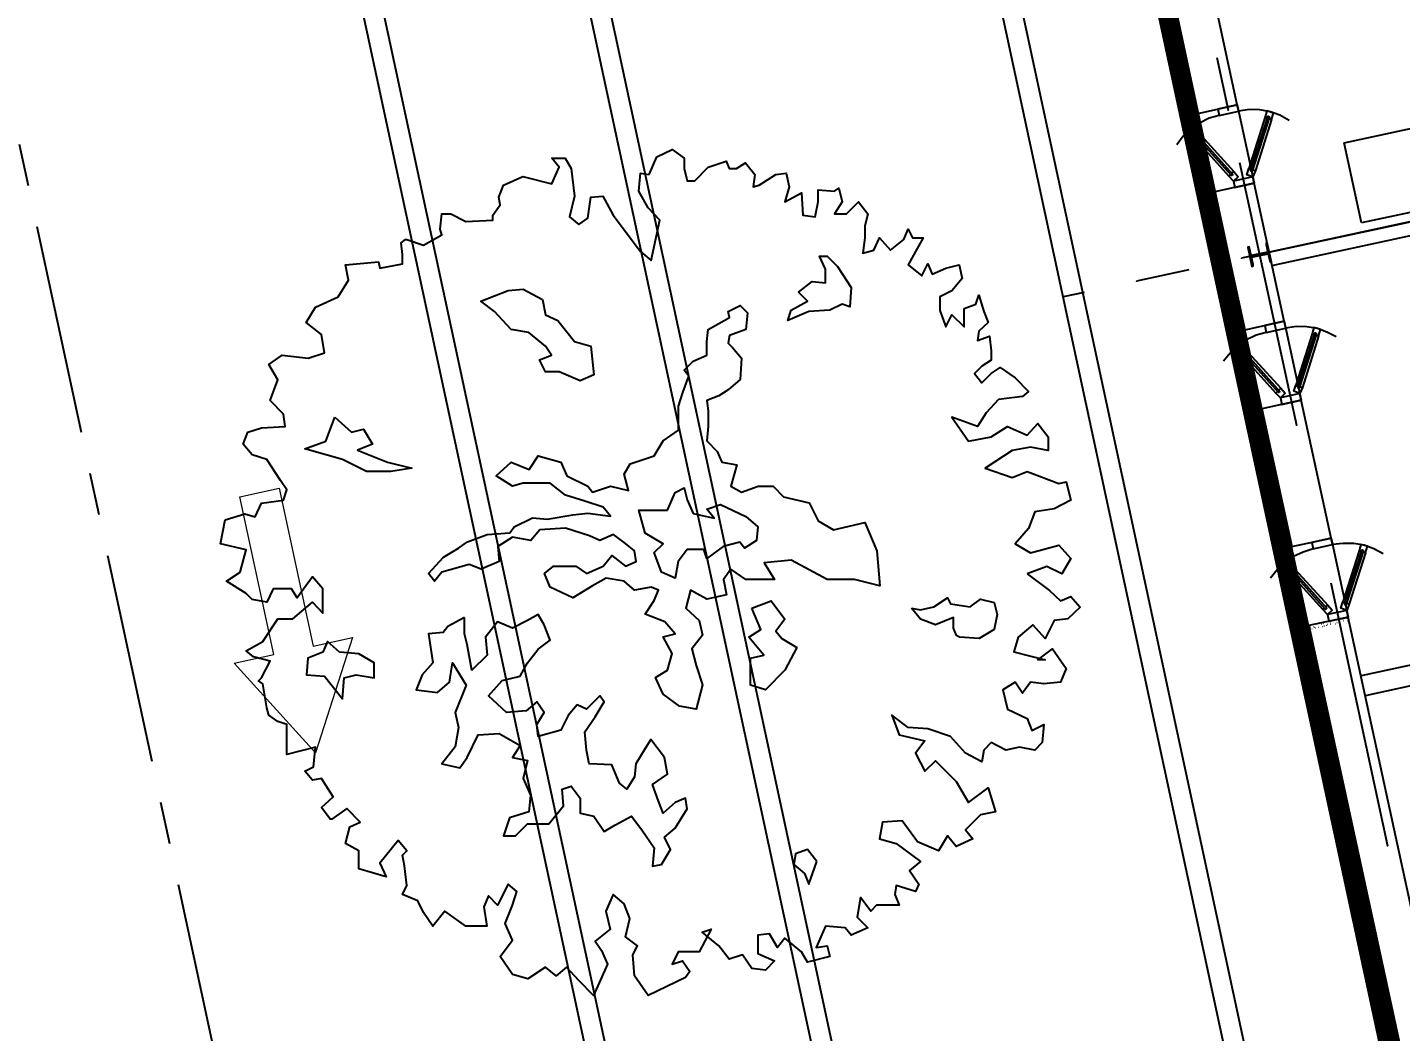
# Model space of a CAD drawing. Header units: inches. Extents: x -48022 to 80112, y -8164 to 5118.
# Drawn here: x 63369.5 to 63777.7, y 651.1 to 949.5 of the extents above; entities that cross this region are included whole.
import ezdxf
from ezdxf.xclip import XClip

# ---------------------------------------------------------------- set-up
doc = ezdxf.new("R2010")
doc.units = ezdxf.units.IN
doc.header["$LTSCALE"] = 10
doc.header["$XCLIPFRAME"] = 0
doc.header["$PDMODE"] = 32
doc.linetypes.add('Amconstr', pattern=[9999, 9999, 0])
doc.linetypes.add('CENTER', pattern=[2, 1.25, -0.25, 0.25, -0.25])
doc.layers.add('1_CAR', color=1, linetype='Continuous', lineweight=0)
for name, color, linetype in [('1_DIM', 1, 'Continuous'), ('A-WALL-BLWK', 33, 'Continuous'), ('FURN', 6, 'Continuous'), ('Plot Boundary', 1, 'Continuous'), ('ROAD CL', 251, 'CENTER'), ('roads & footpath', 161, 'Continuous'), ('trees', 109, 'Continuous'), ('WALL', 4, 'Continuous')]:
    doc.layers.add(name, color=color, linetype=linetype)
doc.styles.get("Standard").update_dxf_attribs({"font": 'sanss___.ttf'})
doc.dimstyles.new('STANDARD_WS', dxfattribs={"dimscale": 180, "dimtxt": 0.18, "dimasz": 0.0625, "dimexe": 0.1875, "dimexo": 0.0625, "dimgap": 0.09375, "dimtad": 0, "dimdec": 0, "dimzin": 3, "dimdsep": 46, "dimlunit": 4, "dimtxsty": 'Standard', "dimblk": 'DOT', "dimcen": 0.09375, "dimadec": 3, "dimazin": 0, "dimtfac": 1, "dimtdec": 0, "dimtofl": 0, "dimtmove": 1, "dimatfit": 3, "dimldrblk": 'CLOSED', "dimfxl": 0, "dimfrac": 2, "dimtolj": 1, "dimtzin": 3, "dimarcsym": 0})

# ---------------------------------------------------------------- blocks, each defined once
blk = doc.blocks.new('Arpls006')
at = {"color": 0, "linetype": 'ByBlock'}
for points in [[(-0.0029, 0.4648), (0.006, 0.4861), (0.0241, 0.4949), (0.0386, 0.4845), (0.0386, 0.4721), (0.0423, 0.4576), (0.0511, 0.4576), (0.0671, 0.4737), (0.0884, 0.4809), (0.092, 0.4721), (0.1008, 0.4721), (0.1117, 0.4788), (0.1226, 0.4648), (0.1205, 0.4503), (0.1278, 0.4524), (0.1475, 0.4648), (0.1599, 0.4664), (0.1636, 0.4503), (0.1584, 0.4327), (0.1781, 0.4431), (0.1797, 0.4166), (0.1942, 0.4145), (0.1978, 0.4327), (0.1978, 0.4467), (0.2175, 0.4451), (0.2227, 0.4488), (0.2263, 0.4327), (0.2175, 0.4182), (0.2315, 0.4182), (0.246, 0.4327), (0.2569, 0.4182), (0.2533, 0.4036), (0.2533, 0.3896), (0.2512, 0.3715), (0.2642, 0.3751), (0.2709, 0.3896), (0.2839, 0.3751), (0.2999, 0.3876), (0.3051, 0.4), (0.3103, 0.3896), (0.3228, 0.3896), (0.3139, 0.3735), (0.3051, 0.3575), (0.3212, 0.3445), (0.3285, 0.359), (0.3336, 0.3466), (0.3497, 0.3538), (0.3658, 0.3575), (0.3694, 0.3414), (0.357, 0.3269), (0.3425, 0.3196), (0.3425, 0.3035), (0.3497, 0.2838), (0.357, 0.2983), (0.3715, 0.2838), (0.3715, 0.3056), (0.3855, 0.3108), (0.3891, 0.3217), (0.3948, 0.302), (0.4, 0.289), (0.3891, 0.2786), (0.3876, 0.2677), (0.4016, 0.2729), (0.4036, 0.2553), (0.4036, 0.2444), (0.3927, 0.2371), (0.3839, 0.2283), (0.3927, 0.2174), (0.4036, 0.2283), (0.4145, 0.2356), (0.4322, 0.2231), (0.4482, 0.207), (0.441, 0.2013), (0.4124, 0.1977), (0.3979, 0.1816), (0.3876, 0.1656), (0.357, 0.1764), (0.3767, 0.1479), (0.4036, 0.1531), (0.4233, 0.1656), (0.4467, 0.1552), (0.4591, 0.1692), (0.4716, 0.1531), (0.4716, 0.137), (0.4503, 0.1407), (0.4285, 0.137), (0.3964, 0.1158), (0.4285, 0.1049), (0.4467, 0.1121), (0.484, 0.0976), (0.4928, 0.0997), (0.4985, 0.0779), (0.4788, 0.0675), (0.4555, 0.0639), (0.4482, 0.0442), (0.4322, 0.026), (0.4503, 0.0151), (0.484, 0.0245), (0.4985, 0.0084), (0.4876, -0.0098), (0.47, -0.0009), (0.4467, -0.0098)], [(0.4467, -0.0098), (0.4731, -0.0295), (0.4861, -0.0419), (0.4985, -0.0367), (0.5094, -0.0492), (0.4949, -0.0632), (0.4788, -0.0653), (0.4679, -0.0865), (0.4534, -0.0705), (0.4358, -0.085), (0.4306, -0.1026), (0.4679, -0.1119), (0.4591, -0.1119), (0.4767, -0.099), (0.4928, -0.1223), (0.4861, -0.1384), (0.4664, -0.1405), (0.4503, -0.1384), (0.441, -0.1514), (0.4322, -0.1384), (0.4176, -0.1477), (0.4233, -0.1706), (0.4467, -0.1815), (0.4519, -0.196), (0.4664, -0.1887), (0.4643, -0.21), (0.4555, -0.2193), (0.4373, -0.2157), (0.4213, -0.2193), (0.4036, -0.21), (0.3948, -0.2193), (0.3927, -0.2333), (0.373, -0.223), (0.3554, -0.2032), (0.3285, -0.1939), (0.3051, -0.1923), (0.2854, -0.1778), (0.2942, -0.2012), (0.3248, -0.2084), (0.3139, -0.223), (0.3248, -0.2442), (0.3373, -0.2318), (0.3622, -0.2567), (0.3767, -0.2816), (0.4, -0.2639), (0.4088, -0.2925), (0.3912, -0.2961), (0.373, -0.3142), (0.3819, -0.3246), (0.3622, -0.334), (0.3518, -0.321), (0.3409, -0.3391), (0.316, -0.3282), (0.2979, -0.3033), (0.2745, -0.3049), (0.2709, -0.3246), (0.2906, -0.3303), (0.3196, -0.3516), (0.3067, -0.3625), (0.3176, -0.3786), (0.3139, -0.3874), (0.2906, -0.3801), (0.289, -0.391), (0.2942, -0.4035), (0.2818, -0.4035), (0.2673, -0.4035), (0.2605, -0.4107), (0.2481, -0.3946), (0.2445, -0.418), (0.2569, -0.4304), (0.2372, -0.4392), (0.2299, -0.4304), (0.2066, -0.4284), (0.1957, -0.4538), (0.2087, -0.4517), (0.2118, -0.4647), (0.1854, -0.4714), (0.1781, -0.459), (0.1584, -0.4429), (0.1496, -0.4538), (0.1402, -0.4377), (0.1262, -0.4392), (0.1262, -0.461), (0.1459, -0.4698), (0.1351, -0.4807), (0.119, -0.4787), (0.1081, -0.4626), (0.092, -0.4678), (0.0796, -0.4517), (0.0599, -0.4356), (0.0708, -0.432), (0.0563, -0.459), (0.0314, -0.459), (0.0241, -0.4735), (0.0365, -0.4698), (0.0454, -0.4823), (0.0402, -0.4896), (-0.0044, -0.5108), (-0.0205, -0.4875), (-0.0226, -0.4626), (-0.0169, -0.4517), (-0.0314, -0.4413), (-0.0262, -0.4195), (-0.0329, -0.4019), (-0.0459, -0.391), (-0.0547, -0.4107), (-0.0495, -0.432), (-0.0671, -0.4465), (-0.0599, -0.4574), (-0.0526, -0.4735), (-0.0692, -0.5108), (-0.0868, -0.4932), (-0.1014, -0.4771), (-0.1138, -0.4875), (-0.1263, -0.4771), (-0.1475, -0.4911), (-0.1657, -0.4859), (-0.1802, -0.4647), (-0.1657, -0.445), (-0.1745, -0.4252), (-0.1657, -0.4035), (-0.1605, -0.3874), (-0.1708, -0.3786), (-0.1833, -0.4035), (-0.1942, -0.3926), (-0.1999, -0.4055), (-0.1962, -0.4284), (-0.2211, -0.4284), (-0.246, -0.4107), (-0.2605, -0.4284), (-0.2714, -0.4123), (-0.2782, -0.3983), (-0.2963, -0.391), (-0.2911, -0.3801), (-0.2942, -0.3568), (-0.2963, -0.3443), (-0.2911, -0.3391), (-0.3015, -0.3267), (-0.3233, -0.3537), (-0.316, -0.3697), (-0.3482, -0.3604), (-0.3482, -0.3391), (-0.3642, -0.3303), (-0.3591, -0.3106), (-0.3466, -0.3049), (-0.3627, -0.2888), (-0.3803, -0.3013), (-0.3824, -0.3013), (-0.3928, -0.2873), (-0.3788, -0.2748), (-0.3928, -0.253), (-0.4036, -0.2551), (-0.4125, -0.2442), (-0.4021, -0.239), (-0.4, -0.2157), (-0.4342, -0.2245), (-0.4342, -0.2069), (-0.4342, -0.1887), (-0.4446, -0.1851), (-0.4555, -0.1778), (-0.4576, -0.169), (-0.4627, -0.1405), (-0.4679, -0.1368), (-0.4643, -0.1332), (-0.4539, -0.1135), (-0.4736, -0.1083), (-0.4825, -0.1011), (-0.4627, -0.0902), (-0.4446, -0.0632), (-0.427, -0.0632), (-0.4036, -0.0435), (-0.3912, -0.0564), (-0.3912, -0.0274), (-0.4036, -0.0134), (-0.4218, -0.0383), (-0.4285, -0.0274), (-0.4503, -0.0274), (-0.4576, -0.0435), (-0.4752, -0.0404), (-0.4825, -0.0331), (-0.5058, -0.0186), (-0.4897, -0.0077), (-0.4825, 0.0188), (-0.513, 0.026), (-0.5073, 0.0546), (-0.484, 0.0618), (-0.4716, 0.0582), (-0.4643, 0.0743), (-0.4379, 0.0779), (-0.4342, 0.0903), (-0.4415, 0.1012), (-0.4576, 0.1261), (-0.4752, 0.1318), (-0.4861, 0.1443), (-0.4804, 0.1588), (-0.4643, 0.164), (-0.4358, 0.1656), (-0.4379, 0.1801), (-0.4539, 0.1962), (-0.4446, 0.2211), (-0.4555, 0.2392), (-0.4394, 0.2501), (-0.4088, 0.2465), (-0.3891, 0.2532), (-0.3928, 0.275), (-0.4109, 0.289), (-0.4, 0.3072), (-0.3731, 0.3196), (-0.3606, 0.3393), (-0.3642, 0.3575), (-0.3248, 0.3611), (-0.3233, 0.3538), (-0.2963, 0.359), (-0.2963, 0.3699), (-0.2979, 0.3839), (-0.2927, 0.3876), (-0.2911, 0.3876), (-0.2714, 0.3808), (-0.2497, 0.3933), (-0.2517, 0.4), (-0.2497, 0.4182), (-0.2388, 0.4182), (-0.2211, 0.4093), (-0.189, 0.4109), (-0.189, 0.4166), (-0.1802, 0.429), (-0.1817, 0.4379), (-0.1765, 0.4524), (-0.1532, 0.4628), (-0.119, 0.4539), (-0.1102, 0.4737), (-0.119, 0.4845), (-0.1029, 0.4845), (-0.0957, 0.4721), (-0.092, 0.4394), (-0.0977, 0.4145), (-0.0868, 0.4057), (-0.076, 0.413), (-0.0723, 0.4379), (-0.0583, 0.4394), (-0.0459, 0.4166), (-0.0132, 0.3735), (-0.0008, 0.3627), (0.0096, 0.4109), (-0.0044, 0.4254), (-0.0153, 0.4451), (-0.0132, 0.4664), (-0.0029, 0.4648)]]:
    blk.add_lwpolyline(points, dxfattribs=at)
for points in [[(0.1745, 0.3251), (0.1907, 0.3379), (0.2068, 0.3361), (0.2068, 0.3523), (0.1995, 0.3681), (0.2087, 0.3681), (0.2211, 0.3556), (0.2373, 0.3306), (0.2355, 0.3075), (0.2263, 0.3108), (0.212, 0.3038), (0.187, 0.302), (0.162, 0.2913), (0.1657, 0.3038), (0.1852, 0.3145)], [(-0.1709, 0.327), (-0.153, 0.3288), (-0.1298, 0.3163), (-0.1262, 0.2983), (-0.1118, 0.2913), (-0.092, 0.2663), (-0.0725, 0.2608), (-0.0689, 0.2267), (-0.085, 0.2197), (-0.11, 0.2304), (-0.1262, 0.2304), (-0.1335, 0.2447), (-0.1192, 0.2502), (-0.1262, 0.2608), (-0.146, 0.277), (-0.1673, 0.2806), (-0.1871, 0.302), (-0.2032, 0.3145)], [(-0.3769, 0.1767), (-0.3571, 0.1587), (-0.3428, 0.1624), (-0.3321, 0.1444), (-0.3501, 0.1374), (-0.3141, 0.1231), (-0.2855, 0.1158), (-0.3105, 0.1121), (-0.3391, 0.1121), (-0.3678, 0.1264), (-0.4125, 0.1389), (-0.3876, 0.1481)], [(0.3089, -0.0507), (0.3196, -0.0525), (0.3357, -0.0491), (0.3518, -0.0382), (0.3555, -0.0455), (0.3787, -0.0491), (0.3911, -0.04), (0.4073, -0.0436), (0.4109, -0.058), (0.4073, -0.076), (0.3893, -0.0866), (0.3662, -0.0848), (0.3625, -0.083), (0.3589, -0.0741), (0.3589, -0.0616), (0.3375, -0.0705), (0.3196, -0.0635)], [(-0.3714, -0.1028), (-0.3857, -0.0903), (-0.3912, -0.1028), (-0.4089, -0.1098), (-0.4107, -0.1296), (-0.3894, -0.1314), (-0.3678, -0.1582), (-0.3659, -0.1333), (-0.3516, -0.1296), (-0.3303, -0.1333), (-0.3303, -0.1153), (-0.3483, -0.1046)], [(0.1962, -0.3515), (0.1852, -0.3372), (0.1709, -0.3426), (0.1691, -0.3551), (0.1818, -0.3658), (0.187, -0.3786)]]:
    blk.add_lwpolyline(points, close=True, dxfattribs=at)
at = {"layer": 'trees', "color": 32, "linetype": 'ByBlock'}
for points in [[(-0.2657, -0.0092), (-0.2477, 0.0103), (-0.2297, 0.021), (-0.2191, 0.0283), (-0.1959, 0.0371), (-0.1688, 0.0389), (-0.1636, 0.0463), (-0.142, 0.0569), (-0.1243, 0.0551), (-0.0939, 0.0606), (-0.0759, 0.0624), (-0.0491, 0.0588), (-0.0579, 0.0694), (-0.0795, 0.0767), (-0.1027, 0.0838), (-0.1207, 0.0981), (-0.153, 0.0981), (-0.1655, 0.0944), (-0.185, 0.1069), (-0.1673, 0.1231), (-0.1457, 0.1142), (-0.135, 0.1304), (-0.1082, 0.1231), (-0.1009, 0.1069), (-0.0759, 0.0944), (-0.0704, 0.0874), (-0.0491, 0.0944), (-0.0275, 0.0892), (-0.0329, 0.1087), (-0.0256, 0.1212), (0.003, 0.1304), (0.0137, 0.1484), (0.0317, 0.1609), (0.0317, 0.1895), (0.0368, 0.2057), (0.0441, 0.2252), (0.0387, 0.2325), (0.0493, 0.2432), (0.0655, 0.2502), (0.0655, 0.2663), (0.0673, 0.2806), (0.0923, 0.295), (0.0908, 0.3023), (0.1051, 0.3093), (0.1139, 0.3005), (0.1121, 0.2806), (0.0923, 0.2736), (0.0908, 0.2645), (0.0959, 0.2593), (0.1066, 0.2468), (0.1051, 0.2215), (0.0908, 0.209), (0.0798, 0.202), (0.0655, 0.1965), (0.0673, 0.184), (0.0673, 0.166), (0.0655, 0.1484), (0.078, 0.1356), (0.0834, 0.1231), (0.1014, 0.1197), (0.0941, 0.0944), (0.1066, 0.0874), (0.1264, 0.0944), (0.1444, 0.0944), (0.1569, 0.0819), (0.1873, 0.0749), (0.198, 0.0533), (0.216, 0.0426), (0.2534, 0.0514), (0.2678, 0.0176), (0.2714, -0.0238), (0.241, -0.0165), (0.2087, -0.0165), (0.1657, 0.0066), (0.1337, 0.0033), (0.1462, -0.0165), (0.1121, -0.0165), (0.0941, -0.004), (0.0853, -0.0165), (0.0889, -0.0345), (0.0655, -0.0397), (0.046, -0.029), (0.0405, -0.0507), (0.0566, -0.065), (0.0603, -0.0827), (0.0478, -0.0988), (0.053, -0.1186), (0.0603, -0.1418), (0.053, -0.1704), (0.0332, -0.1671), (0.0137, -0.1528), (0.0045, -0.1329), (0.0189, -0.1241), (0.0243, -0.1043), (0.0137, -0.0845), (0.028, -0.0811), (0.0155, -0.0668), (-0.008, -0.0577), (0.003, -0.0415), (0.0082, -0.029), (-0.0006, -0.0254), (-0.0204, -0.029), (-0.0329, -0.0184), (-0.0543, -0.0147), (-0.0704, -0.0238), (-0.0939, -0.0382), (-0.1207, -0.0254), (-0.1277, -0.0092), (-0.117, -0.0004), (-0.0902, -0.0004), (-0.0777, -0.0092), (-0.0579, -0.0004), (-0.0473, 0.0121), (-0.0311, -0.0004), (-0.0186, 0.0051), (-0.0204, 0.0176), (-0.0311, 0.0265), (-0.0454, 0.0371), (-0.0616, 0.0301), (-0.0741, 0.0353), (-0.1027, 0.0444), (-0.1332, 0.0426), (-0.1438, 0.0301), (-0.1655, 0.0338), (-0.1831, 0.0228), (-0.1816, 0.0051), (-0.2029, -0.004), (-0.2173, 0.0015), (-0.2495, -0.0077), (-0.2584, -0.0184)], [(0.0189, 0.0658), (0.0277, 0.0871), (0.0387, 0.0926), (0.042, 0.0783), (0.0493, 0.0621), (0.0743, 0.0566), (0.0655, 0.0673), (0.0816, 0.0728), (0.1118, 0.0585), (0.1261, 0.046), (0.1246, 0.0298), (0.1103, 0.021), (0.1048, 0.028), (0.085, 0.0228), (0.0655, 0.0085), (0.0618, 0.0191), (0.042, 0.0191), (0.0313, 0.0048), (0.0277, -0.015), (0.0115, -0.0077), (0.0027, 0.0155), (0.0134, 0.0261), (-0.008, 0.0386), (-0.0153, 0.0658)], [(0.1191, -0.0507), (0.1422, -0.0418), (0.1584, -0.0635), (0.1477, -0.0778), (0.1547, -0.0866), (0.1727, -0.0973), (0.1584, -0.1241), (0.1352, -0.1476), (0.1173, -0.1421), (0.1173, -0.1098), (0.1334, -0.1064), (0.1154, -0.0848), (0.1298, -0.076)], [(-0.2227, -0.0616), (-0.2425, -0.0723), (-0.248, -0.0793), (-0.2657, -0.0811), (-0.2605, -0.1153), (-0.273, -0.1296), (-0.28, -0.1476), (-0.255, -0.1509), (-0.2407, -0.1384), (-0.2371, -0.1153), (-0.2209, -0.1421), (-0.2337, -0.1744), (-0.23, -0.1924), (-0.2337, -0.2155), (-0.2495, -0.2354), (-0.2282, -0.2405), (-0.2194, -0.228), (-0.2066, -0.2012), (-0.1816, -0.1994), (-0.1566, -0.2137), (-0.1655, -0.228), (-0.1478, -0.2317), (-0.153, -0.253), (-0.1441, -0.2728), (-0.146, -0.2927), (-0.1691, -0.2997), (-0.1764, -0.3213), (-0.1621, -0.3213), (-0.1478, -0.307), (-0.1225, -0.307), (-0.1048, -0.2853), (-0.1064, -0.2655), (-0.0957, -0.2622), (-0.085, -0.2765), (-0.085, -0.2942), (-0.0689, -0.2978), (-0.0564, -0.3158), (-0.0439, -0.3085), (-0.0241, -0.2978), (-0.0116, -0.314), (0.0027, -0.3356), (0.0009, -0.357), (0.0115, -0.3551), (0.0225, -0.3372), (0.0152, -0.3228), (0.0277, -0.3122), (0.042, -0.289), (0.0402, -0.2765), (0.0277, -0.2817), (0.0134, -0.2942), (0.0082, -0.2799), (0.0009, -0.2603), (0.0189, -0.2479), (0.0152, -0.228), (-0.0009, -0.2067), (-0.008, -0.2174), (-0.0189, -0.2354), (-0.0204, -0.2512), (-0.0296, -0.2655), (-0.0384, -0.2585), (-0.0476, -0.2369), (-0.0744, -0.2354), (-0.0777, -0.2192), (-0.0795, -0.1976), (-0.0671, -0.1796), (-0.0564, -0.1619), (-0.0619, -0.1546), (-0.0777, -0.1707), (-0.0887, -0.1653), (-0.0994, -0.1781), (-0.1082, -0.1957), (-0.135, -0.203), (-0.1368, -0.1887), (-0.128, -0.1744), (-0.1368, -0.1619), (-0.1493, -0.1726), (-0.1728, -0.1744), (-0.1941, -0.1546), (-0.178, -0.1366), (-0.1566, -0.1314), (-0.1478, -0.1153), (-0.135, -0.0991), (-0.1207, -0.0885), (-0.128, -0.0705), (-0.135, -0.058), (-0.1478, -0.065), (-0.1655, -0.0741), (-0.1834, -0.0668), (-0.1978, -0.0848), (-0.1959, -0.1064), (-0.2139, -0.1241), (-0.2194, -0.0936), (-0.2227, -0.0811)]]:
    blk.add_lwpolyline(points, close=True, dxfattribs=at)
blk = doc.blocks.new('pdf plan')
at = {"color": 250, "linetype": 'Continuous', "lineweight": -2}
for points in [[(380.464, 360.455), (380.464, 344.891), (380.464, 344.891)], [(373.252, 349.291), (372.839, 348.828), (372.525, 348.332), (372.293, 347.753), (372.144, 347.157), (372.111, 346.545)], [(386.071, 349.291), (385.69, 348.828), (385.376, 348.332), (385.145, 347.753), (384.996, 347.157), (384.963, 346.545)], [(398.922, 349.291), (398.525, 348.828), (398.211, 348.332), (397.98, 347.753), (397.847, 347.157), (397.781, 346.545)], [(372.889, 348.183), (372.971, 348.299), (372.64, 348.497), (372.425, 348.15), (372.756, 347.968), (372.839, 348.084)], [(385.74, 348.183), (385.806, 348.299), (385.459, 348.497), (385.277, 348.15), (385.608, 347.968), (385.674, 348.084)], [(398.575, 348.183), (398.658, 348.299), (398.31, 348.497), (398.128, 348.15), (398.459, 347.968), (398.525, 348.084)], [(372.756, 347.968), (375.469, 346.413), (375.469, 346.413)], [(372.971, 348.299), (375.667, 346.76), (375.667, 346.76)], [(385.608, 347.968), (388.304, 346.413), (388.304, 346.413)], [(385.806, 348.299), (388.519, 346.76), (388.519, 346.76)], [(398.459, 347.968), (401.155, 346.413), (401.155, 346.413)], [(398.658, 348.299), (401.337, 346.76), (401.337, 346.76)], [(371.731, 346.545), (376.379, 346.545), (376.379, 346.545)], [(375.601, 346.628), (375.667, 346.76), (375.998, 346.545), (375.816, 346.231), (375.469, 346.413), (375.535, 346.545)], [(384.549, 346.545), (389.23, 346.545), (389.23, 346.545)], [(388.436, 346.628), (388.519, 346.76), (388.833, 346.545), (388.635, 346.231), (388.304, 346.413), (388.386, 346.545)], [(397.401, 346.545), (402.081, 346.545), (402.081, 346.545)], [(401.271, 346.628), (401.337, 346.76), (401.685, 346.545), (401.486, 346.231), (401.155, 346.413), (401.221, 346.545)], [(368.803, 345.967), (371.913, 345.967), (371.913, 345.967)], [(372.111, 345.388), (372.144, 344.792), (372.293, 344.18), (372.525, 343.618), (372.839, 343.089), (373.252, 342.625)], [(372.756, 343.965), (375.469, 345.536), (375.469, 345.536)], [(375.022, 345.967), (390.586, 345.967), (390.586, 345.967)], [(375.535, 345.404), (375.469, 345.536), (375.816, 345.718), (375.998, 345.388), (375.667, 345.189), (375.601, 345.321)], [(384.963, 345.388), (384.996, 344.792), (385.145, 344.18), (385.376, 343.618), (385.69, 343.089), (386.071, 342.625)], [(385.608, 343.965), (388.304, 345.536), (388.304, 345.536)], [(388.386, 345.404), (388.304, 345.536), (388.635, 345.718), (388.833, 345.388), (388.519, 345.189), (388.436, 345.321)], [(397.781, 345.388), (397.847, 344.792), (397.98, 344.18), (398.211, 343.618), (398.525, 343.089), (398.922, 342.625)], [(398.459, 343.965), (401.155, 345.536), (401.155, 345.536)], [(399.931, 345.967), (415.512, 345.967), (415.512, 345.967)], [(401.221, 345.404), (401.155, 345.536), (401.486, 345.718), (401.685, 345.388), (401.337, 345.189), (401.271, 345.321)], [(372.971, 343.651), (375.667, 345.189), (375.667, 345.189)], [(385.806, 343.651), (388.519, 345.189), (388.519, 345.189)], [(398.658, 343.651), (401.337, 345.189), (401.337, 345.189)], [(372.839, 343.849), (372.756, 343.965), (372.425, 343.767), (372.64, 343.436), (372.971, 343.651), (372.889, 343.767)], [(385.674, 343.849), (385.608, 343.965), (385.277, 343.767), (385.459, 343.436), (385.806, 343.651), (385.74, 343.767)], [(398.525, 343.849), (398.459, 343.965), (398.128, 343.767), (398.31, 343.436), (398.658, 343.651), (398.575, 343.767)], [(380.464, 341.782), (380.464, 338.672), (380.464, 338.672)], [(380.464, 335.563), (380.464, 317.369), (380.464, 317.369)]]:
    blk.add_lwpolyline(points, dxfattribs=at)
for points in [[(375.618, 346.479), (372.756, 348.15), (372.806, 348.216), (375.667, 346.562)], [(372.988, 348.034), (373.17, 347.918), (373.203, 347.984), (373.037, 348.084)], [(373.252, 347.885), (373.418, 347.769), (373.467, 347.836), (373.286, 347.951)], [(373.501, 347.736), (373.666, 347.621), (373.716, 347.687), (373.55, 347.802)], [(388.469, 346.479), (385.591, 348.15), (385.657, 348.216), (388.519, 346.562)], [(385.839, 348.034), (386.021, 347.918), (386.038, 347.984), (385.872, 348.084)], [(386.104, 347.885), (386.269, 347.769), (386.286, 347.836), (386.121, 347.951)], [(386.352, 347.736), (386.517, 347.621), (386.551, 347.687), (386.369, 347.802)], [(401.304, 346.479), (398.443, 348.15), (398.492, 348.216), (401.37, 346.562)], [(398.674, 348.034), (398.84, 347.918), (398.889, 347.984), (398.724, 348.084)], [(398.922, 347.885), (399.104, 347.769), (399.137, 347.836), (398.972, 347.951)], [(399.187, 347.736), (399.352, 347.621), (399.402, 347.687), (399.22, 347.802)], [(373.749, 347.587), (373.931, 347.472), (373.964, 347.538), (373.798, 347.654)], [(374.013, 347.439), (374.179, 347.356), (374.228, 347.422), (374.046, 347.505)], [(374.261, 347.29), (374.427, 347.207), (374.46, 347.273), (374.311, 347.356)], [(374.526, 347.141), (374.691, 347.058), (374.708, 347.124), (374.543, 347.207)], [(374.774, 346.992), (374.94, 346.909), (374.956, 346.975), (374.791, 347.058)], [(375.022, 346.86), (375.204, 346.76), (375.221, 346.827), (375.055, 346.926)], [(386.6, 347.587), (386.782, 347.472), (386.799, 347.538), (386.633, 347.654)], [(386.848, 347.439), (387.014, 347.356), (387.047, 347.422), (386.881, 347.505)], [(387.096, 347.29), (387.262, 347.207), (387.311, 347.273), (387.129, 347.356)], [(387.344, 347.141), (387.51, 347.058), (387.559, 347.124), (387.394, 347.207)], [(387.609, 346.992), (387.774, 346.909), (387.808, 346.975), (387.642, 347.058)], [(387.857, 346.86), (388.023, 346.76), (388.072, 346.827), (387.907, 346.926)], [(399.435, 347.587), (399.601, 347.472), (399.65, 347.538), (399.485, 347.654)], [(399.683, 347.439), (399.865, 347.356), (399.898, 347.422), (399.733, 347.505)], [(399.948, 347.29), (400.113, 347.207), (400.163, 347.273), (399.981, 347.356)], [(400.196, 347.141), (400.361, 347.058), (400.411, 347.124), (400.246, 347.207)], [(400.461, 346.992), (400.626, 346.909), (400.659, 346.975), (400.494, 347.058)], [(400.709, 346.86), (400.874, 346.76), (400.924, 346.827), (400.742, 346.926)], [(371.731, 344.213), (371.731, 346.545), (363.56, 346.545), (363.56, 344.213)], [(371.731, 346.545), (371.731, 345.388), (372.111, 345.388), (372.111, 346.545)], [(375.287, 346.711), (375.452, 346.612), (375.469, 346.678), (375.303, 346.777)], [(375.998, 346.545), (375.998, 345.388), (376.379, 345.388), (376.379, 346.545)], [(384.549, 344.213), (384.549, 346.545), (376.379, 346.545), (376.379, 344.213)], [(379.984, 345.487), (379.918, 345.47), (379.902, 345.388), (381.059, 345.388), (381.026, 345.47), (380.96, 345.487), (380.53, 345.487), (380.53, 346.463), (380.96, 346.463), (381.026, 346.479), (381.059, 346.545), (379.902, 346.545), (379.918, 346.479), (379.984, 346.463), (380.431, 346.463), (380.431, 345.487)], [(384.549, 346.545), (384.549, 345.388), (384.963, 345.388), (384.963, 346.545)], [(388.105, 346.711), (388.287, 346.612), (388.32, 346.678), (388.155, 346.777)], [(388.833, 346.545), (388.833, 345.388), (389.23, 345.388), (389.23, 346.545)], [(397.401, 344.213), (397.401, 346.545), (389.23, 346.545), (389.23, 344.213)], [(397.401, 346.545), (397.401, 345.388), (397.781, 345.388), (397.781, 346.545)], [(400.957, 346.711), (401.139, 346.612), (401.155, 346.678), (401.006, 346.777)], [(401.685, 346.545), (401.685, 345.388), (402.081, 345.388), (402.081, 346.545)], [(448.774, 344.213), (448.774, 346.545), (402.081, 346.545), (402.081, 344.213)], [(372.806, 343.717), (372.756, 343.8), (375.618, 345.437), (375.667, 345.355)], [(385.657, 343.717), (385.591, 343.8), (388.469, 345.437), (388.519, 345.355)], [(398.492, 343.717), (398.443, 343.8), (401.304, 345.437), (401.37, 345.355)]]:
    blk.add_lwpolyline(points, close=True, dxfattribs=at)
at = {"color": 250, "linetype": 'Continuous', "lineweight": 20}
for points in [[(402.131, 346.446), (402.131, 346.463)], [(402.131, 346.215), (402.131, 346.231)], [(402.23, 346.215), (402.23, 346.231)], [(402.28, 346.496), (402.28, 346.529)], [(402.28, 346.463), (402.28, 346.479)], [(402.131, 345.437), (402.131, 345.47)], [(402.214, 345.95), (402.214, 345.967)], [(402.214, 345.768), (402.214, 345.785)], [(402.23, 345.95), (402.23, 345.967)], [(402.247, 345.834), (402.247, 345.851)], [(402.247, 345.437), (402.247, 345.47)], [(402.297, 345.967), (402.297, 346)], [(402.297, 345.718), (402.297, 345.735)], [(402.081, 344.676), (402.081, 344.709)], [(402.148, 345.04), (402.148, 345.057)], [(402.148, 344.941), (402.148, 344.958)], [(402.23, 345.255), (402.23, 345.272)], [(402.247, 344.511), (402.247, 344.528)], [(402.28, 345.206), (402.28, 345.239)], [(402.28, 345.057), (402.28, 345.09)], [(402.28, 344.709), (402.28, 344.726)], [(402.297, 344.958), (402.297, 344.974)], [(402.297, 344.561), (402.297, 344.577)], [(371.731, 344.213), (371.731, 344.031), (376.379, 344.031), (376.379, 344.213)], [(384.549, 344.213), (384.549, 344.031), (389.23, 344.031), (389.23, 344.213)], [(397.401, 344.213), (397.401, 344.031), (402.081, 344.031), (402.081, 344.213)], [(402.081, 344.296), (402.081, 344.329)], [(402.164, 344.263), (402.164, 344.279)], [(402.214, 344.445), (402.214, 344.478)], [(402.297, 344.329), (402.297, 344.346)]]:
    blk.add_lwpolyline(points, dxfattribs=at)
at = {"layer": 'A-WALL-BLWK', "color": 250}
for p, q in [((380.462, 346.526), (380.54, 390.96)), ((381.241, 346.535), (381.318, 390.179))]:
    blk.add_line(p, q, dxfattribs=at)
at = {"layer": 'FURN', "color": 250, "linetype": 'Amconstr', "lineweight": 25}
for p, q in [((375.19, 352.131), (375.201, 358.615)), ((379.945, 358.607), (379.934, 352.123)), ((379.934, 352.123), (375.19, 352.131))]:
    blk.add_line(p, q, dxfattribs=at)
at = {"layer": 'Plot Boundary', "color": 5, "linetype": 'ByBlock'}
blk.add_lwpolyline([(173.816, 439.924), (484.814, 439.377), (484.645, 343.505), (173.647, 344.053)], close=True, dxfattribs=at)
at = {"layer": 'WALL', "color": 250, "linetype": 'Amconstr', "lineweight": 25}
for p, q in [((405.571, 354.709), (405.571, 346.545)), ((406.741, 354.709), (406.741, 346.543))]:
    blk.add_line(p, q, dxfattribs=at)
blk = doc.blocks.new('_Dot')
at = {"color": 0, "linetype": 'ByBlock', "lineweight": -2}
blk.add_line((-0.5, 0), (-1, 0), dxfattribs=at)
at = {"color": 0, "linetype": 'ByBlock', "const_width": 0.5}
blk.add_lwpolyline([(-0.25, 0, 1), (0.25, 0, 1)], format="xyb", close=True, dxfattribs=at)
blk = doc.blocks.new('*D201')
at = {"layer": '1_DIM', "color": 0, "lineweight": -2, "transparency": 16777216}
blk.add_line((66319.12, -277.29), (66319.12, 641.74), dxfattribs=at)
for start, end in [(90.060638, 95.578407), (96.552079, 102.069847)]:
    blk.add_arc((66319.12, -10021.85), 10629.84, start, end, dxfattribs=at)
at = {"layer": 'Defpoints', "color": 0, "transparency": 16777216}
for p in [(63731.75, 2015.89), (65569.57, 581.53), (64150.66, 66.92), (66319.12, -288.54), (66319.12, -1080.54)]:
    blk.add_point(p, dxfattribs=at)
at = {"layer": '1_DIM', "color": 0, "lineweight": -2, "transparency": 16777216, "xscale": 11.25, "yscale": 11.25, "zscale": 11.25}
for p, rotation in [((66319.12, 607.99), 0.03031924790928877), ((64085.38, 370.64), 192.1001664814439)]:
    blk.add_blockref('_Dot', p, dxfattribs=dict(at, rotation=rotation))
at = {"layer": '1_DIM', "color": 0, "transparency": 16777216, "insert": (65195.96, 548.48), "char_height": 32.4, "attachment_point": 5, "rotation": 6.0652}
blk.add_mtext('\\A1;12.130°', dxfattribs=at)
blk = doc.blocks.new('_Closed')
at = {"color": 0, "linetype": 'ByBlock', "lineweight": -2}
for p, q in [((-1, 0.167), (0, 0)), ((-1, 0.167), (-1, -0.167)), ((0, 0), (-1, -0.167)), ((0, 0), (-1, 0))]:
    blk.add_line(p, q, dxfattribs=at)

msp = doc.modelspace()

# ---------------------------------------------------------------- linework, layer by layer
at = {"layer": '1_CAR'}
msp.add_lwpolyline([(63444.31, 812.58), (63454.4, 765.65), (63466.13, 768.18), (63455.08, 733.91), (63430.93, 760.61), (63442.67, 763.13), (63432.58, 810.06)], close=True, dxfattribs=at)
at = {"layer": 'Plot Boundary', "color": 0, "linetype": 'ByBlock', "const_width": 6}
msp.add_lwpolyline([(63982.35, 2020.65), (64317.73, 460.29), (63836.71, 356.9), (63501.33, 1917.26)], close=True, dxfattribs=at)
at = {"layer": 'ROAD CL', "ltscale": 5}
msp.add_lwpolyline([(63490.59, 340.32), (62920.79, 2991.27, 1), (62299, 2857.63), (62820.71, 430.36)], format="xyb", dxfattribs=at)
at = {"layer": 'roads & footpath'}
for points in [[(56078.48, 46, -0.086639), (62399.14, 558.59, 0.506158), (62568.08, 749.13), (62123.01, 2819.8, -1), (63096.78, 3029.1), (63639.63, 503.45, 0.307294), (63767.91, 380.84, -0.000207), (63783.02, 378.3), (63521.23, 1596.28), (63424.24, 1575.43), (63347.33, 1933.26), (64019.19, 2077.67), (64409.6, 261.27, -0.003337), (64650.59, 210.27, -0.016564), (65835.53, -90.25, 0.206371)], [(56080.17, 40.24, -0.086636), (62398.59, 552.61, 0.506158), (62573.95, 750.39), (62128.88, 2821.06, -1), (63090.91, 3027.84), (63633.77, 502.19, 0.307294), (63766.92, 374.92, -0.000327), (63790.74, 370.9), (63525.83, 1603.41), (63428.85, 1582.56), (63354.46, 1928.66), (64014.58, 2070.54), (64404.56, 256.18, -0.00339), (64649.3, 204.4, -0.016564), (65833.86, -96.02, 0.206371)], [(56097.07, -17.37, -0.086611), (62393.09, 492.87, 0.506158), (62632.61, 763), (62187.54, 2833.67, -1), (63032.25, 3015.23), (63575.11, 489.58, 0.307294), (63756.97, 315.75, -0.012179), (64636.49, 145.79, -0.016564), (65817.19, -153.66, 0.206371)], [(56098.76, -23.13, -0.086608), (62392.54, 486.89, 0.506158), (62638.47, 764.26), (62193.41, 2834.93, -1), (63026.38, 3013.97), (63569.24, 488.32, 0.307294), (63755.98, 309.84, -0.012179), (64635.21, 139.93, -0.016564), (65815.53, -159.42, 0.206371)]]:
    msp.add_lwpolyline(points, format="xyb", dxfattribs=at)

# ---------------------------------------------------------------- block references
at = {"linetype": 'Amconstr', "lineweight": 25}
ref = msp.add_blockref('pdf plan', (61586.99, 2414.1), dxfattribs=dict(at, xscale=5.131858713091743, yscale=5.131858713091743, zscale=5.131858713091743, rotation=282.2313422511228))
XClip(ref).set_block_clipping_path([(164.4791717222, 449.2939431408), (576.659918646, 448.5683895352), (739.282937211, 285.3718372324), (658.1213050436, 204.4954374036), (528.9983881636, 334.0737409183), (235.5965602188, 334.5902103453), (235.5625337246, 315.2600524106), (164.2434555072, 315.3855939715)])
at = {"layer": 'trees', "xscale": 250, "yscale": 250, "zscale": 250}
msp.add_blockref('Arpls006', (63555.08, 789.57), dxfattribs=at)

# ---------------------------------------------------------------- dimensions: what is measured, and where the dimension line sits
at = {"layer": '1_DIM'}
dim = msp.add_angular_dim_2l(base=(65569.5702, 581.5268), line1=((64150.6587, 66.9208), (63731.7517, 2015.8874)), line2=((66319.12, -1080.5431), (66319.12, -288.5431)), dimstyle='STANDARD_WS', dxfattribs=at)
dim.commit()
dim.dimension.update_dxf_attribs({"geometry": '*D201', "text_midpoint": (65195.9619, 548.4831)})

doc.saveas('drawing.dxf')
